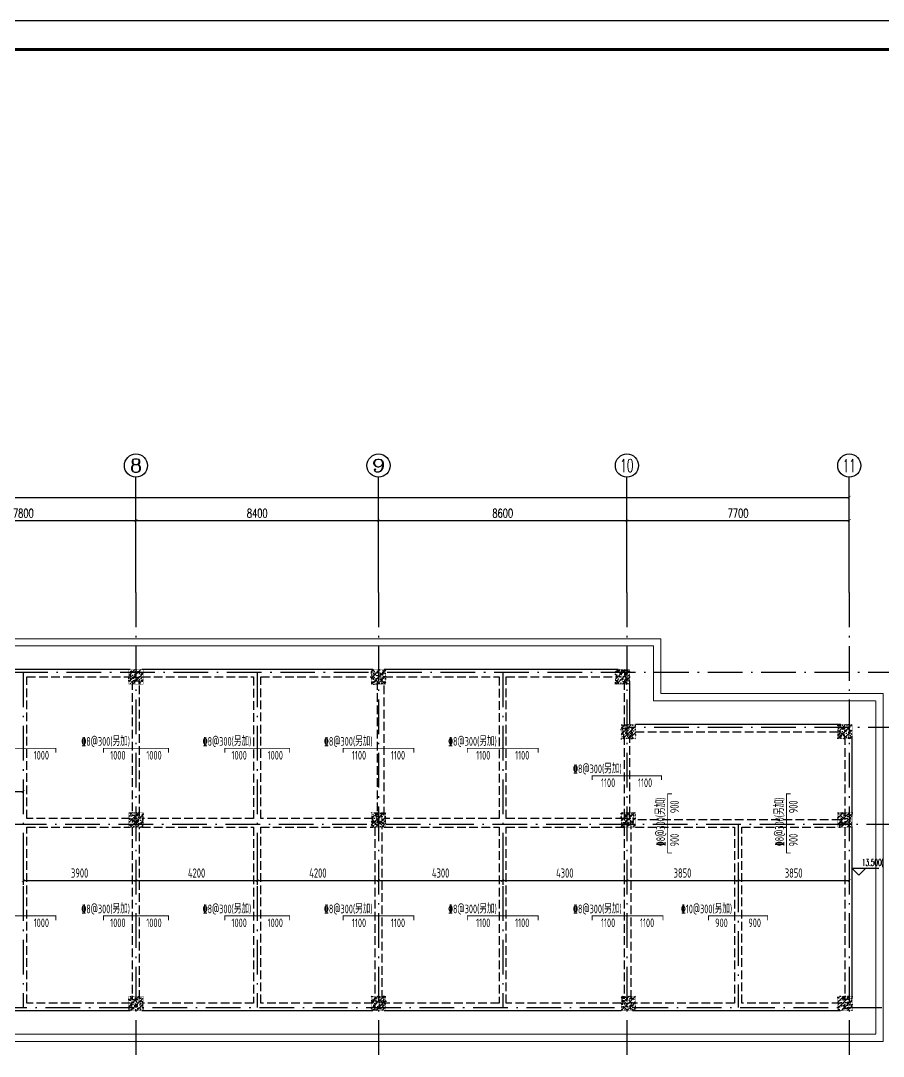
# Model space of a CAD drawing. Extents: x 169490 to 7584583, y -2399407 to 1374371.
# Drawn here: x 651206 to 681074, y 587249 to 623097 of the extents above; entities that cross this region are included whole.
import ezdxf
from ezdxf.enums import TextEntityAlignment as Align

# ---------------------------------------------------------------- set-up
doc = ezdxf.new("R2010")
doc.units = 0
doc.header["$LTSCALE"] = 100
for name, pattern in [('D3轴线点划线', [18.5, 12, -3, 0.5, -3]), ('DASH', [0.35, 0.25, -0.1]), ('H3普通虚线', [4.2, 3, -1.2])]:
    doc.linetypes.add(name, pattern=pattern)
doc.layers.get('0').update_dxf_attribs({"linetype": 'CONTINUOUS'})
doc.layers.get('DEFPOINTS').update_dxf_attribs({"linetype": 'CONTINUOUS'})
for name, color, linetype in [('AXIS', 3, 'CONTINUOUS'), ('AXIS_TEXT', 4, 'CONTINUOUS'), ('C-AXIS(轴号)', 3, 'CONTINUOUS'), ('C-AXIS-T(字)', 7, 'CONTINUOUS'), ('C-DOTE', 8, 'D3轴线点划线'), ('DIM_ELEV', 3, 'CONTINUOUS'), ('FSK_FREIN', 2, 'CONTINUOUS'), ('FSK_FTEXT', 4, 'CONTINUOUS'), ('S-BEAM-LINE1', 4, 'CONTINUOUS'), ('S-BEAM-LINE2', 4, 'H3普通虚线'), ('S-COLU-HATCH', 251, 'CONTINUOUS'), ('S-SLAB-DIM', 92, 'CONTINUOUS'), ('图框', 140, 'CONTINUOUS')]:
    doc.layers.add(name, color=color, linetype=linetype)
doc.layers.add('S-COLU-LINE1', color=6, linetype='CONTINUOUS', lineweight=18)
doc.layers.add('平面-看线', color=45, linetype='CONTINUOUS', lineweight=15)
doc.styles.add('_TCH_AXIS', font='COMPLEX', dxfattribs={"bigfont": 'GBCBIG'})
doc.styles.add('_TCH_DIM', font='SIMPLEX', dxfattribs={"bigfont": 'GBCBIG'})
doc.styles.add('_TCH_DIM_T3', font='SIMPLEX.shx', dxfattribs={"width": 0.705882, "bigfont": 'GBCBIG.shx'})
doc.styles.add('BW_Rein', font='Tssdeng.shx', dxfattribs={"width": 0.7, "bigfont": 'hztxt.shx'})
doc.styles.add('COMPLEX', font='COMPLEX')
doc.styles.add('TSSD_Dimension', font='Tssdeng.shx', dxfattribs={"width": 0.7, "bigfont": 'tssdchn.shx'})
doc.dimstyles.new('_TCH_ARCH&&100', dxfattribs={"dimtxt": 297.5, "dimasz": 100, "dimexe": 250, "dimexo": 300, "dimgap": 100, "dimtad": 1, "dimdec": 0, "dimzin": 0, "dimdsep": 46, "dimtxsty": '_TCH_DIM_T3', "dimblk": 'ARCHTICK', "dimcen": 0.09, "dimclrt": 7, "dimazin": 2, "dimtfac": 1, "dimtdec": 0, "dimtix": 1, "dimtmove": 2, "dimatfit": 3, "dimfxl": 1, "dimtolj": 1, "dimtzin": 0, "dimarcsym": 0})
doc.dimstyles.new('TSSD_100_100$0', dxfattribs={"dimtxt": 320, "dimasz": 100, "dimexe": 150, "dimexo": 150, "dimgap": 100, "dimtad": 1, "dimdec": 0, "dimzin": 0, "dimdsep": 46, "dimtxsty": 'TSSD_Dimension', "dimblk": 'ARCHTICK', "dimcen": 0, "dimclrt": 7, "dimadec": 1, "dimazin": 0, "dimtfac": 1, "dimtdec": 0, "dimtix": 1, "dimtmove": 2, "dimatfit": 3, "dimldrblk": '_TSDBK', "dimfxl": 1, "dimtolj": 1, "dimtzin": 0, "dimarcsym": 0})
pattern_1 = [(50, (-2e-06, 1e-05), (215.178055, -18.82564), [22.5, -247.5]), (355, (-2e-06, 1e-05), (-41.6254, 225.65764), [18, -198]), (100.4514, (17.93, -1.57), (173.552815, 206.831863), [19.122057, -210.342634]), (46.1842, (-2e-06, 60), (320.172315, -49.655704), [33.75, -371.25]), (96.6356, (26.68, 55.86), (280.39881, 292.23536), [28.68309, -315.5139]), (351.1842, (-2e-06, 60), (280.39858, 292.23558), [27, -297]), (21, (30, 45), (179.072116, -120.785667), [22.5, -247.5]), (326, (30, 45), (72.9946, 217.545014), [18, -198]), (71.4514, (44.92, 34.93), (252.06679, 96.75915), [19.122057, -210.342634]), (37.5, (-2e-06, 1e-05), (3.6479566, 99.868156), [0, -195.6, 0, -201, 0, -198.75]), (7.5, (-2e-06, 1e-05), (78.920861, 118.323514), [0, -114.6, 0, -191.1, 0, -75.75]), (327.5, (-66.9, 1e-05), (160.146731, -6.7664615), [0, -75, 0, -234, 0, -310.5]), (317.5, (-96.9, 1e-05), (174.95585, 30.031495), [0, -97.5, 0, -155.4, 0, -220.5]), (45, (-2e-06, 1e-05), (-106.066017, 106.066017), [])]

# ---------------------------------------------------------------- blocks, each defined once
blk = doc.blocks.new('_ARCHTICK')
at = {"const_width": 0.15}
blk.add_lwpolyline([(-0.5, -0.5), (0.5, 0.5)], dxfattribs=at)
blk = doc.blocks.new('*D1430')
at = {"layer": 'AXIS', "color": 0, "lineweight": -2, "transparency": 16777216}
for p, q in [((607996, 603598), (607996, 606848)), ((607996, 606598), (679896, 606598)), ((679896, 603598), (679896, 606848))]:
    blk.add_line(p, q, dxfattribs=at)
at = {"layer": 'DEFPOINTS', "color": 0, "transparency": 16777216}
for p in [(679896, 606598), (607996, 603298), (679896, 603298)]:
    blk.add_point(p, dxfattribs=at)
at = {"layer": 'AXIS', "color": 0, "lineweight": -2, "transparency": 16777216, "xscale": 100, "yscale": 100, "zscale": 100, "rotation": 180}
blk.add_blockref('_ARCHTICK', (607996, 606598), dxfattribs=at)
at = {"layer": 'AXIS', "color": 0, "lineweight": -2, "transparency": 16777216, "xscale": 100, "yscale": 100, "zscale": 100}
blk.add_blockref('_ARCHTICK', (679896, 606598), dxfattribs=at)
at = {"layer": 'AXIS', "color": 7, "transparency": 16777216, "insert": (643946, 606847), "char_height": 297.5, "attachment_point": 5, "style": '_TCH_DIM_T3'}
blk.add_mtext('\\A1;71900', dxfattribs=at)
blk = doc.blocks.new('*D1438')
at = {"layer": 'AXIS', "color": 0, "lineweight": -2, "transparency": 16777216}
for p, q in [((647396, 603598), (647396, 606048)), ((655196, 603598), (655196, 606048)), ((647396, 605798), (655196, 605798))]:
    blk.add_line(p, q, dxfattribs=at)
at = {"layer": 'DEFPOINTS', "color": 0, "transparency": 16777216}
for p in [(655196, 605798), (647396, 603298), (655196, 603298)]:
    blk.add_point(p, dxfattribs=at)
at = {"layer": 'AXIS', "color": 0, "lineweight": -2, "transparency": 16777216, "xscale": 100, "yscale": 100, "zscale": 100, "rotation": 180}
blk.add_blockref('_ARCHTICK', (647396, 605798), dxfattribs=at)
at = {"layer": 'AXIS', "color": 0, "lineweight": -2, "transparency": 16777216, "xscale": 100, "yscale": 100, "zscale": 100}
blk.add_blockref('_ARCHTICK', (655196, 605798), dxfattribs=at)
at = {"layer": 'AXIS', "color": 7, "transparency": 16777216, "insert": (651296, 606047), "char_height": 297.5, "attachment_point": 5, "style": '_TCH_DIM_T3'}
blk.add_mtext('\\A1;7800', dxfattribs=at)
blk = doc.blocks.new('*D1439')
at = {"layer": 'AXIS', "color": 0, "lineweight": -2, "transparency": 16777216}
for p, q in [((655196, 603598), (655196, 606048)), ((663596, 603598), (663596, 606048)), ((655196, 605798), (663596, 605798))]:
    blk.add_line(p, q, dxfattribs=at)
at = {"layer": 'DEFPOINTS', "color": 0, "transparency": 16777216}
for p in [(663596, 605798), (655196, 603298), (663596, 603298)]:
    blk.add_point(p, dxfattribs=at)
at = {"layer": 'AXIS', "color": 0, "lineweight": -2, "transparency": 16777216, "xscale": 100, "yscale": 100, "zscale": 100, "rotation": 180}
blk.add_blockref('_ARCHTICK', (655196, 605798), dxfattribs=at)
at = {"layer": 'AXIS', "color": 0, "lineweight": -2, "transparency": 16777216, "xscale": 100, "yscale": 100, "zscale": 100}
blk.add_blockref('_ARCHTICK', (663596, 605798), dxfattribs=at)
at = {"layer": 'AXIS', "color": 7, "transparency": 16777216, "insert": (659396, 606047), "char_height": 297.5, "attachment_point": 5, "style": '_TCH_DIM_T3'}
blk.add_mtext('\\A1;8400', dxfattribs=at)
blk = doc.blocks.new('*D1440')
at = {"layer": 'AXIS', "color": 0, "lineweight": -2, "transparency": 16777216}
for p, q in [((663596, 603598), (663596, 606048)), ((672196, 603598), (672196, 606048)), ((663596, 605798), (672196, 605798))]:
    blk.add_line(p, q, dxfattribs=at)
at = {"layer": 'DEFPOINTS', "color": 0, "transparency": 16777216}
for p in [(672196, 605798), (663596, 603298), (672196, 603298)]:
    blk.add_point(p, dxfattribs=at)
at = {"layer": 'AXIS', "color": 0, "lineweight": -2, "transparency": 16777216, "xscale": 100, "yscale": 100, "zscale": 100, "rotation": 180}
blk.add_blockref('_ARCHTICK', (663596, 605798), dxfattribs=at)
at = {"layer": 'AXIS', "color": 0, "lineweight": -2, "transparency": 16777216, "xscale": 100, "yscale": 100, "zscale": 100}
blk.add_blockref('_ARCHTICK', (672196, 605798), dxfattribs=at)
at = {"layer": 'AXIS', "color": 7, "transparency": 16777216, "insert": (667896, 606047), "char_height": 297.5, "attachment_point": 5, "style": '_TCH_DIM_T3'}
blk.add_mtext('\\A1;8600', dxfattribs=at)
blk = doc.blocks.new('*D1441')
at = {"layer": 'AXIS', "color": 0, "lineweight": -2, "transparency": 16777216}
for p, q in [((672196, 603598), (672196, 606048)), ((679896, 603598), (679896, 606048)), ((672196, 605798), (679896, 605798))]:
    blk.add_line(p, q, dxfattribs=at)
at = {"layer": 'DEFPOINTS', "color": 0, "transparency": 16777216}
for p in [(679896, 605798), (672196, 603298), (679896, 603298)]:
    blk.add_point(p, dxfattribs=at)
at = {"layer": 'AXIS', "color": 0, "lineweight": -2, "transparency": 16777216, "xscale": 100, "yscale": 100, "zscale": 100, "rotation": 180}
blk.add_blockref('_ARCHTICK', (672196, 605798), dxfattribs=at)
at = {"layer": 'AXIS', "color": 0, "lineweight": -2, "transparency": 16777216, "xscale": 100, "yscale": 100, "zscale": 100}
blk.add_blockref('_ARCHTICK', (679896, 605798), dxfattribs=at)
at = {"layer": 'AXIS', "color": 7, "transparency": 16777216, "insert": (676046, 606047), "char_height": 297.5, "attachment_point": 5, "style": '_TCH_DIM_T3'}
blk.add_mtext('\\A1;7700', dxfattribs=at)
blk = doc.blocks.new('_AXISO')
blk.add_circle((0, 0), 0.5)
at = {"layer": 'AXIS_TEXT', "style": 'COMPLEX', "width": 1.041667}
blk.add_attdef('A', text='', height=0.56, dxfattribs=at).set_placement((-0.25, -0.28), (0.25, -0.28), align=Align.FIT)
blk = doc.blocks.new('*D1463')
at = {"layer": 'DEFPOINTS', "color": 0, "ltscale": 10, "transparency": 16777216}
for p in [(676046, 594112), (679896, 594112), (679896, 593333)]:
    blk.add_point(p, dxfattribs=at)
at = {"layer": 'S-SLAB-DIM', "color": 0, "lineweight": -2, "ltscale": 10, "transparency": 16777216}
for p, q in [((676046, 593962), (676046, 593183)), ((679896, 593962), (679896, 593183)), ((676046, 593333), (679896, 593333))]:
    blk.add_line(p, q, dxfattribs=at)
at = {"layer": 'S-SLAB-DIM', "color": 0, "lineweight": -2, "ltscale": 10, "transparency": 16777216, "xscale": 100, "yscale": 100, "zscale": 100, "rotation": 180}
blk.add_blockref('_ARCHTICK', (676046, 593333), dxfattribs=at)
at = {"layer": 'S-SLAB-DIM', "color": 0, "lineweight": -2, "ltscale": 10, "transparency": 16777216, "xscale": 100, "yscale": 100, "zscale": 100}
blk.add_blockref('_ARCHTICK', (679896, 593333), dxfattribs=at)
at = {"layer": 'S-SLAB-DIM', "color": 7, "ltscale": 10, "transparency": 16777216, "insert": (677971, 593593), "char_height": 320, "attachment_point": 5, "style": 'TSSD_Dimension'}
blk.add_mtext('\\A1;3850', dxfattribs=at)
blk = doc.blocks.new('_TSDBK')
blk.add_line((-1, 0), (0, 0))
at = {"const_width": 0.5}
blk.add_lwpolyline([(-0.7, -0.7), (0.7, 0.7)], dxfattribs=at)
blk = doc.blocks.new('*D1464')
at = {"layer": 'DEFPOINTS', "color": 0, "ltscale": 10, "transparency": 16777216}
for p in [(672196, 594112), (676046, 594112), (676046, 593333)]:
    blk.add_point(p, dxfattribs=at)
at = {"layer": 'S-SLAB-DIM', "color": 0, "lineweight": -2, "ltscale": 10, "transparency": 16777216}
for p, q in [((672196, 593962), (672196, 593183)), ((676046, 593962), (676046, 593183)), ((672196, 593333), (676046, 593333))]:
    blk.add_line(p, q, dxfattribs=at)
at = {"layer": 'S-SLAB-DIM', "color": 0, "lineweight": -2, "ltscale": 10, "transparency": 16777216, "xscale": 100, "yscale": 100, "zscale": 100, "rotation": 180}
blk.add_blockref('_ARCHTICK', (672196, 593333), dxfattribs=at)
at = {"layer": 'S-SLAB-DIM', "color": 0, "lineweight": -2, "ltscale": 10, "transparency": 16777216, "xscale": 100, "yscale": 100, "zscale": 100}
blk.add_blockref('_ARCHTICK', (676046, 593333), dxfattribs=at)
at = {"layer": 'S-SLAB-DIM', "color": 7, "ltscale": 10, "transparency": 16777216, "insert": (674121, 593593), "char_height": 320, "attachment_point": 5, "style": 'TSSD_Dimension'}
blk.add_mtext('\\A1;3850', dxfattribs=at)
blk = doc.blocks.new('*D1465')
at = {"layer": 'DEFPOINTS', "color": 0, "ltscale": 10, "transparency": 16777216}
for p in [(667896, 594112), (672196, 594112), (672196, 593333)]:
    blk.add_point(p, dxfattribs=at)
at = {"layer": 'S-SLAB-DIM', "color": 0, "lineweight": -2, "ltscale": 10, "transparency": 16777216}
for p, q in [((667896, 593962), (667896, 593183)), ((672196, 593962), (672196, 593183)), ((667896, 593333), (672196, 593333))]:
    blk.add_line(p, q, dxfattribs=at)
at = {"layer": 'S-SLAB-DIM', "color": 0, "lineweight": -2, "ltscale": 10, "transparency": 16777216, "xscale": 100, "yscale": 100, "zscale": 100, "rotation": 180}
blk.add_blockref('_ARCHTICK', (667896, 593333), dxfattribs=at)
at = {"layer": 'S-SLAB-DIM', "color": 0, "lineweight": -2, "ltscale": 10, "transparency": 16777216, "xscale": 100, "yscale": 100, "zscale": 100}
blk.add_blockref('_ARCHTICK', (672196, 593333), dxfattribs=at)
at = {"layer": 'S-SLAB-DIM', "color": 7, "ltscale": 10, "transparency": 16777216, "insert": (670046, 593593), "char_height": 320, "attachment_point": 5, "style": 'TSSD_Dimension'}
blk.add_mtext('\\A1;4300', dxfattribs=at)
blk = doc.blocks.new('*D1466')
at = {"layer": 'DEFPOINTS', "color": 0, "ltscale": 10, "transparency": 16777216}
for p in [(663596, 594112), (667896, 594112), (667896, 593333)]:
    blk.add_point(p, dxfattribs=at)
at = {"layer": 'S-SLAB-DIM', "color": 0, "lineweight": -2, "ltscale": 10, "transparency": 16777216}
for p, q in [((663596, 593962), (663596, 593183)), ((667896, 593962), (667896, 593183)), ((663596, 593333), (667896, 593333))]:
    blk.add_line(p, q, dxfattribs=at)
at = {"layer": 'S-SLAB-DIM', "color": 0, "lineweight": -2, "ltscale": 10, "transparency": 16777216, "xscale": 100, "yscale": 100, "zscale": 100, "rotation": 180}
blk.add_blockref('_ARCHTICK', (663596, 593333), dxfattribs=at)
at = {"layer": 'S-SLAB-DIM', "color": 0, "lineweight": -2, "ltscale": 10, "transparency": 16777216, "xscale": 100, "yscale": 100, "zscale": 100}
blk.add_blockref('_ARCHTICK', (667896, 593333), dxfattribs=at)
at = {"layer": 'S-SLAB-DIM', "color": 7, "ltscale": 10, "transparency": 16777216, "insert": (665746, 593593), "char_height": 320, "attachment_point": 5, "style": 'TSSD_Dimension'}
blk.add_mtext('\\A1;4300', dxfattribs=at)
blk = doc.blocks.new('*D1467')
at = {"layer": 'DEFPOINTS', "color": 0, "ltscale": 10, "transparency": 16777216}
for p in [(659396, 594112), (663596, 594112), (663596, 593333)]:
    blk.add_point(p, dxfattribs=at)
at = {"layer": 'S-SLAB-DIM', "color": 0, "lineweight": -2, "ltscale": 10, "transparency": 16777216}
for p, q in [((659396, 593962), (659396, 593183)), ((663596, 593962), (663596, 593183)), ((659396, 593333), (663596, 593333))]:
    blk.add_line(p, q, dxfattribs=at)
at = {"layer": 'S-SLAB-DIM', "color": 0, "lineweight": -2, "ltscale": 10, "transparency": 16777216, "xscale": 100, "yscale": 100, "zscale": 100, "rotation": 180}
blk.add_blockref('_ARCHTICK', (659396, 593333), dxfattribs=at)
at = {"layer": 'S-SLAB-DIM', "color": 0, "lineweight": -2, "ltscale": 10, "transparency": 16777216, "xscale": 100, "yscale": 100, "zscale": 100}
blk.add_blockref('_ARCHTICK', (663596, 593333), dxfattribs=at)
at = {"layer": 'S-SLAB-DIM', "color": 7, "ltscale": 10, "transparency": 16777216, "insert": (661496, 593593), "char_height": 320, "attachment_point": 5, "style": 'TSSD_Dimension'}
blk.add_mtext('\\A1;4200', dxfattribs=at)
blk = doc.blocks.new('*D1468')
at = {"layer": 'DEFPOINTS', "color": 0, "ltscale": 10, "transparency": 16777216}
for p in [(655196, 594112), (659396, 594112), (659396, 593333)]:
    blk.add_point(p, dxfattribs=at)
at = {"layer": 'S-SLAB-DIM', "color": 0, "lineweight": -2, "ltscale": 10, "transparency": 16777216}
for p, q in [((655196, 593962), (655196, 593183)), ((659396, 593962), (659396, 593183)), ((655196, 593333), (659396, 593333))]:
    blk.add_line(p, q, dxfattribs=at)
at = {"layer": 'S-SLAB-DIM', "color": 0, "lineweight": -2, "ltscale": 10, "transparency": 16777216, "xscale": 100, "yscale": 100, "zscale": 100, "rotation": 180}
blk.add_blockref('_ARCHTICK', (655196, 593333), dxfattribs=at)
at = {"layer": 'S-SLAB-DIM', "color": 0, "lineweight": -2, "ltscale": 10, "transparency": 16777216, "xscale": 100, "yscale": 100, "zscale": 100}
blk.add_blockref('_ARCHTICK', (659396, 593333), dxfattribs=at)
at = {"layer": 'S-SLAB-DIM', "color": 7, "ltscale": 10, "transparency": 16777216, "insert": (657296, 593593), "char_height": 320, "attachment_point": 5, "style": 'TSSD_Dimension'}
blk.add_mtext('\\A1;4200', dxfattribs=at)
blk = doc.blocks.new('*D1469')
at = {"layer": 'DEFPOINTS', "color": 0, "ltscale": 10, "transparency": 16777216}
for p in [(651296, 594112), (655196, 594112), (655196, 593333)]:
    blk.add_point(p, dxfattribs=at)
at = {"layer": 'S-SLAB-DIM', "color": 0, "lineweight": -2, "ltscale": 10, "transparency": 16777216}
for p, q in [((651296, 593962), (651296, 593183)), ((655196, 593962), (655196, 593183)), ((651296, 593333), (655196, 593333))]:
    blk.add_line(p, q, dxfattribs=at)
at = {"layer": 'S-SLAB-DIM', "color": 0, "lineweight": -2, "ltscale": 10, "transparency": 16777216, "xscale": 100, "yscale": 100, "zscale": 100, "rotation": 180}
blk.add_blockref('_ARCHTICK', (651296, 593333), dxfattribs=at)
at = {"layer": 'S-SLAB-DIM', "color": 0, "lineweight": -2, "ltscale": 10, "transparency": 16777216, "xscale": 100, "yscale": 100, "zscale": 100}
blk.add_blockref('_ARCHTICK', (655196, 593333), dxfattribs=at)
at = {"layer": 'S-SLAB-DIM', "color": 7, "ltscale": 10, "transparency": 16777216, "insert": (653246, 593593), "char_height": 320, "attachment_point": 5, "style": 'TSSD_Dimension'}
blk.add_mtext('\\A1;3900', dxfattribs=at)
blk = doc.blocks.new('*D1478')
at = {"layer": 'DEFPOINTS', "color": 0, "ltscale": 10, "transparency": 16777216}
for p in [(649796, 596810), (651296, 596810), (651296, 596413)]:
    blk.add_point(p, dxfattribs=at)
at = {"layer": 'S-SLAB-DIM', "color": 0, "lineweight": -2, "ltscale": 10, "transparency": 16777216}
for p, q in [((649796, 596660), (649796, 596263)), ((651296, 596660), (651296, 596263)), ((649796, 596413), (651296, 596413))]:
    blk.add_line(p, q, dxfattribs=at)
at = {"layer": 'S-SLAB-DIM', "color": 0, "lineweight": -2, "ltscale": 10, "transparency": 16777216, "xscale": 100, "yscale": 100, "zscale": 100, "rotation": 180}
blk.add_blockref('_ARCHTICK', (649796, 596413), dxfattribs=at)
at = {"layer": 'S-SLAB-DIM', "color": 0, "lineweight": -2, "ltscale": 10, "transparency": 16777216, "xscale": 100, "yscale": 100, "zscale": 100}
blk.add_blockref('_ARCHTICK', (651296, 596413), dxfattribs=at)
at = {"layer": 'S-SLAB-DIM', "color": 7, "ltscale": 10, "transparency": 16777216, "insert": (650546, 596673), "char_height": 320, "attachment_point": 5, "style": 'TSSD_Dimension'}
blk.add_mtext('\\A1;1500', dxfattribs=at)

msp = doc.modelspace()

# ---------------------------------------------------------------- hatches: boundary and pattern name
at = {"layer": 'S-COLU-HATCH', "ltscale": 10}
h = msp.add_hatch(dxfattribs=at)
h.set_pattern_fill('ARMORED', color=256, scale=30)
h.set_pattern_definition(pattern_1)
h.paths.add_polyline_path([(654945.7, 600634.2), (655445.7, 600634.2), (655445.7, 600134.2), (654945.7, 600134.2)])
h = msp.add_hatch(dxfattribs=at)
h.set_pattern_fill('ARMORED', color=256, scale=30)
h.set_pattern_definition(pattern_1)
h.paths.add_polyline_path([(663345.7, 600634.2), (663845.7, 600634.2), (663845.7, 600134.2), (663345.7, 600134.2)])
h = msp.add_hatch(dxfattribs=at)
h.set_pattern_fill('ARMORED', color=256, scale=30)
h.set_pattern_definition(pattern_1)
h.paths.add_polyline_path([(671795.7, 600634.2), (672295.7, 600634.2), (672295.7, 600134.2), (671795.7, 600134.2)])
h = msp.add_hatch(dxfattribs=at)
h.set_pattern_fill('ARMORED', color=256, scale=30)
h.set_pattern_definition(pattern_1)
h.paths.add_polyline_path([(671995.7, 598734.2), (672495.7, 598734.2), (672495.7, 598234.2), (671995.7, 598234.2)])
h = msp.add_hatch(dxfattribs=at)
h.set_pattern_fill('ARMORED', color=256, scale=30)
h.set_pattern_definition(pattern_1)
h.paths.add_polyline_path([(679495.7, 598734.2), (679995.7, 598734.2), (679995.7, 598234.2), (679495.7, 598234.2)])
h = msp.add_hatch(dxfattribs=at)
h.set_pattern_fill('ARMORED', color=256, scale=30)
h.set_pattern_definition(pattern_1)
h.paths.add_polyline_path([(654945.7, 595684.2), (655445.7, 595684.2), (655445.7, 595184.2), (654945.7, 595184.2)])
h = msp.add_hatch(dxfattribs=at)
h.set_pattern_fill('ARMORED', color=256, scale=30)
h.set_pattern_definition(pattern_1)
h.paths.add_polyline_path([(663345.7, 595684.2), (663845.7, 595684.2), (663845.7, 595184.2), (663345.7, 595184.2)])
h = msp.add_hatch(dxfattribs=at)
h.set_pattern_fill('ARMORED', color=256, scale=30)
h.set_pattern_definition(pattern_1)
h.paths.add_polyline_path([(671995.7, 595684.2), (672495.7, 595684.2), (672495.7, 595184.2), (671995.7, 595184.2)])
h = msp.add_hatch(dxfattribs=at)
h.set_pattern_fill('ARMORED', color=256, scale=30)
h.set_pattern_definition(pattern_1)
h.paths.add_polyline_path([(679495.7, 595684.2), (679995.7, 595684.2), (679995.7, 595184.2), (679495.7, 595184.2)])
h = msp.add_hatch(dxfattribs=at)
h.set_pattern_fill('ARMORED', color=256, scale=30)
h.set_pattern_definition(pattern_1)
h.paths.add_polyline_path([(654945.7, 589334.2), (655445.7, 589334.2), (655445.7, 588834.2), (654945.7, 588834.2)])
h = msp.add_hatch(dxfattribs=at)
h.set_pattern_fill('ARMORED', color=256, scale=30)
h.set_pattern_definition(pattern_1)
h.paths.add_polyline_path([(663345.7, 589334.2), (663845.7, 589334.2), (663845.7, 588834.2), (663345.7, 588834.2)])
h = msp.add_hatch(dxfattribs=at)
h.set_pattern_fill('ARMORED', color=256, scale=30)
h.set_pattern_definition(pattern_1)
h.paths.add_polyline_path([(671995.7, 589334.2), (672495.7, 589334.2), (672495.7, 588834.2), (671995.7, 588834.2)])
h = msp.add_hatch(dxfattribs=at)
h.set_pattern_fill('ARMORED', color=256, scale=30)
h.set_pattern_definition(pattern_1)
h.paths.add_polyline_path([(679495.7, 589334.2), (679995.7, 589334.2), (679995.7, 588834.2), (679495.7, 588834.2)])

# ---------------------------------------------------------------- linework, layer by layer
at = {"ltscale": 10}
msp.add_lwpolyline([(690882.7, 622096.8), (596277.8, 622096.8), (596277.8, 564696.8), (690882.7, 564696.8)], close=True, dxfattribs=at)
at = {"layer": 'C-AXIS(轴号)'}
for p, q in [((655195.7, 603298.4), (655195.7, 607298.4)), ((663595.7, 603298.4), (663595.7, 607298.4)), ((672195.7, 603298.4), (672195.7, 607298.4)), ((679895.7, 603298.4), (679895.7, 607298.4))]:
    msp.add_line(p, q, dxfattribs=at)
at = {"layer": 'C-DOTE'}
for p, q in [((655195.7, 603298.4), (655195.7, 586734.4)), ((663595.7, 603298.4), (663595.7, 586734.4)), ((672195.7, 603298.4), (672195.7, 586734.4)), ((679895.7, 603298.4), (679895.7, 586734.4)), ((683595.7, 600534.2), (641995.7, 600534.2)), ((651295.7, 600534.2), (651295.7, 588934.2)), ((659395.7, 600534.2), (659395.7, 588934.2)), ((667895.7, 600534.2), (667895.7, 588934.2)), ((683595.7, 598634.2), (672195.7, 598634.2)), ((624995.7, 595284.2), (683595.7, 595284.2)), ((676045.7, 595284.2), (676045.7, 588934.2)), ((605819.4, 588934.2), (683595.7, 588934.2))]:
    msp.add_line(p, q, dxfattribs=at)
at = {"layer": 'DIM_ELEV'}
for p, q in [((680224.8, 593520.4), (679984.8, 593760.4)), ((679984.8, 593760.4), (680920.1, 593760.4)), ((680224.8, 593520.4), (680464.8, 593760.4))]:
    msp.add_line(p, q, dxfattribs=at)
at = {"layer": 'FSK_FREIN', "color": 1, "const_width": 30}
for points in [[(650170.7, 597759.3), (650170.7, 597909.3), (652420.7, 597909.3), (652420.7, 597759.3)], [(654070.7, 597759.3), (654070.7, 597909.3), (656320.7, 597909.3), (656320.7, 597759.3)], [(658270.7, 597759.3), (658270.7, 597909.3), (660520.7, 597909.3), (660520.7, 597759.3)], [(662370.7, 597759.3), (662370.7, 597909.3), (664820.7, 597909.3), (664820.7, 597759.3)], [(666670.7, 597759.3), (666670.7, 597909.3), (669120.7, 597909.3), (669120.7, 597759.3)], [(670995.7, 596809.3), (670995.7, 596959.3), (673395.4, 596959.3), (673395.4, 596809.3)], [(673755.8, 594284.2), (673605.8, 594284.2), (673605.8, 596334.2), (673755.8, 596334.2)], [(677869.3, 594284.2), (677719.3, 594284.2), (677719.3, 596334.2), (677869.3, 596334.2)], [(650170.7, 591959.3), (650170.7, 592109.3), (652420.7, 592109.3), (652420.7, 591959.3)], [(654070.7, 591959.3), (654070.7, 592109.3), (656320.7, 592109.3), (656320.7, 591959.3)], [(658270.7, 591959.3), (658270.7, 592109.3), (660520.7, 592109.3), (660520.7, 591959.3)], [(662370.7, 591959.3), (662370.7, 592109.3), (664820.7, 592109.3), (664820.7, 591959.3)], [(666670.7, 591959.3), (666670.7, 592109.3), (669120.7, 592109.3), (669120.7, 591959.3)], [(670995.7, 591959.3), (670995.7, 592109.3), (673445.7, 592109.3), (673445.7, 591959.3)], [(675020.7, 591959.3), (675020.7, 592109.3), (677070.7, 592109.3), (677070.7, 591959.3)]]:
    msp.add_lwpolyline(points, dxfattribs=at)
at = {"layer": 'S-BEAM-LINE1'}
for p, q in [((651295.7, 600634.2), (647645.7, 600634.2)), ((654995.7, 600634.2), (651295.7, 600634.2)), ((659395.7, 600634.2), (655395.7, 600634.2)), ((663395.7, 600634.2), (659395.7, 600634.2)), ((667895.7, 600634.2), (663795.7, 600634.2)), ((671895.7, 600634.2), (667895.7, 600634.2)), ((672295.7, 598734.2), (672295.7, 600234.2)), ((675015.7, 598734.2), (672495.7, 598734.2)), ((679595.7, 598734.2), (675015.7, 598734.2)), ((679995.7, 595584.2), (679995.7, 598334.2)), ((679995.7, 589234.2), (679995.7, 595184.2)), ((647645.7, 588834.2), (651295.7, 588834.2)), ((651295.7, 588834.2), (654995.7, 588834.2)), ((655395.7, 588834.2), (659395.7, 588834.2)), ((659395.7, 588834.2), (663395.7, 588834.2)), ((663795.7, 588834.2), (667895.7, 588834.2)), ((667895.7, 588834.2), (671995.7, 588834.2)), ((672395.7, 588834.2), (676045.7, 588834.2)), ((676045.7, 588834.2), (679595.7, 588834.2))]:
    msp.add_line(p, q, dxfattribs=at)
at = {"layer": 'S-BEAM-LINE2'}
for p, q in [((651420.7, 600384.2), (654995.7, 600384.2)), ((651420.7, 595484.2), (651420.7, 600384.2)), ((655070.7, 600234.2), (655070.7, 595584.2)), ((655320.7, 595584.2), (655320.7, 600234.2)), ((655395.7, 600384.2), (659270.7, 600384.2)), ((659270.7, 600384.2), (659270.7, 595484.2)), ((659520.7, 600384.2), (663395.7, 600384.2)), ((659520.7, 595484.2), (659520.7, 600384.2)), ((663545.7, 600234.2), (663545.7, 595584.2)), ((663795.7, 600384.2), (667770.7, 600384.2)), ((663795.7, 595584.2), (663795.7, 600234.2)), ((667770.7, 600384.2), (667770.7, 595484.2)), ((668020.7, 600384.2), (671895.7, 600384.2)), ((668020.7, 595484.2), (668020.7, 600384.2)), ((672095.7, 600234.2), (672095.7, 598734.2)), ((672095.7, 598334.2), (672095.7, 595584.2)), ((672295.7, 595584.2), (672295.7, 598334.2)), ((672495.7, 598484.2), (679595.7, 598484.2)), ((679745.7, 598334.2), (679745.7, 595584.2)), ((654995.7, 595484.2), (651420.7, 595484.2)), ((659270.7, 595484.2), (655395.7, 595484.2)), ((663395.7, 595484.2), (659520.7, 595484.2)), ((667770.7, 595484.2), (663795.7, 595484.2)), ((672095.7, 595484.2), (668020.7, 595484.2)), ((679595.7, 595434.2), (672495.7, 595434.2)), ((651420.7, 595184.2), (654995.7, 595184.2)), ((651420.7, 589084.2), (651420.7, 595184.2)), ((655070.7, 595184.2), (655070.7, 589234.2)), ((655320.7, 589234.2), (655320.7, 595184.2)), ((655395.7, 595184.2), (659270.7, 595184.2)), ((659270.7, 595184.2), (659270.7, 589084.2)), ((659520.7, 595184.2), (663395.7, 595184.2)), ((659520.7, 589084.2), (659520.7, 595184.2)), ((663470.7, 595184.2), (663470.7, 589234.2)), ((663720.7, 589234.2), (663720.7, 595184.2)), ((663795.7, 595184.2), (667770.7, 595184.2)), ((667770.7, 595184.2), (667770.7, 589084.2)), ((668020.7, 595184.2), (672095.7, 595184.2)), ((668020.7, 589084.2), (668020.7, 595184.2)), ((672095.7, 595184.2), (672095.7, 589234.2)), ((672345.7, 589234.2), (672345.7, 595184.2)), ((672495.7, 595184.2), (675015.7, 595184.2)), ((675015.7, 595184.2), (675920.7, 595184.2)), ((675920.7, 595184.2), (675920.7, 589084.2)), ((676170.7, 595184.2), (679595.7, 595184.2)), ((676170.7, 589084.2), (676170.7, 595184.2)), ((679745.7, 595184.2), (679745.7, 589234.2)), ((654995.7, 589084.2), (651420.7, 589084.2)), ((659270.7, 589084.2), (655395.7, 589084.2)), ((663395.7, 589084.2), (659520.7, 589084.2)), ((667770.7, 589084.2), (663795.7, 589084.2)), ((671995.7, 589084.2), (668020.7, 589084.2)), ((675920.7, 589084.2), (672395.7, 589084.2)), ((679595.7, 589084.2), (676170.7, 589084.2))]:
    msp.add_line(p, q, dxfattribs=at)
at = {"layer": 'S-COLU-LINE1', "color": 2, "const_width": 10}
for points in [[(654945.7, 600634.2), (655445.7, 600634.2), (655445.7, 600134.2), (654945.7, 600134.2)], [(663345.7, 600634.2), (663845.7, 600634.2), (663845.7, 600134.2), (663345.7, 600134.2)], [(671795.7, 600634.2), (672295.7, 600634.2), (672295.7, 600134.2), (671795.7, 600134.2)], [(671995.7, 598734.2), (672495.7, 598734.2), (672495.7, 598234.2), (671995.7, 598234.2)], [(679495.7, 598734.2), (679995.7, 598734.2), (679995.7, 598234.2), (679495.7, 598234.2)], [(654945.7, 595684.2), (655445.7, 595684.2), (655445.7, 595184.2), (654945.7, 595184.2)], [(663345.7, 595684.2), (663845.7, 595684.2), (663845.7, 595184.2), (663345.7, 595184.2)], [(671995.7, 595684.2), (672495.7, 595684.2), (672495.7, 595184.2), (671995.7, 595184.2)], [(679495.7, 595684.2), (679995.7, 595684.2), (679995.7, 595184.2), (679495.7, 595184.2)], [(654945.7, 589334.2), (655445.7, 589334.2), (655445.7, 588834.2), (654945.7, 588834.2)], [(663345.7, 589334.2), (663845.7, 589334.2), (663845.7, 588834.2), (663345.7, 588834.2)], [(671995.7, 589334.2), (672495.7, 589334.2), (672495.7, 588834.2), (671995.7, 588834.2)], [(679495.7, 589334.2), (679995.7, 589334.2), (679995.7, 588834.2), (679495.7, 588834.2)]]:
    msp.add_lwpolyline(points, close=True, dxfattribs=at)
at = {"layer": '图框'}
msp.add_lwpolyline([(593777.8, 563696.8), (698877.8, 563696.8), (698877.8, 623096.8), (593777.8, 623096.8)], close=True, dxfattribs=at)
at = {"layer": '图框', "const_width": 100}
msp.add_lwpolyline([(596277.8, 564696.8), (697877.8, 564696.8), (697877.8, 622096.8), (596277.8, 622096.8)], close=True, dxfattribs=at)
at = {"layer": '平面-看线'}
msp.add_lwpolyline([(606825.7, 603504.2), (643165.7, 603504.2), (643165.7, 601704.2), (673365.7, 601704.2), (673365.7, 599804.2), (681065.7, 599804.2), (681065.7, 587764.2), (606825.7, 587764.2)], close=True, dxfattribs=at)
at = {"layer": '平面-看线', "linetype": 'DASH', "ltscale": 0.8}
msp.add_lwpolyline([(607075.7, 603254.2), (642915.7, 603254.2), (642915.7, 601454.2), (673115.7, 601454.2), (673115.7, 599554.2), (680815.7, 599554.2), (680815.7, 588014.2), (607075.7, 588014.2)], close=True, dxfattribs=at)

# ---------------------------------------------------------------- block references
at = {"layer": 'C-AXIS(轴号)'}
ref = msp.add_blockref('_AXISO', (655195.7, 607698.4), dxfattribs=dict(at, xscale=800, yscale=800, zscale=800))
ref.add_attrib('A', '8', dxfattribs={"layer": 'C-AXIS-T(字)', "height": 452.5, "style": '_TCH_AXIS', "width": 1.5}).set_placement((654969.4, 607472.1), (655422, 607472.1), align=Align.FIT)
ref = msp.add_blockref('_AXISO', (663595.7, 607698.4), dxfattribs=dict(at, xscale=800, yscale=800, zscale=800))
ref.add_attrib('A', '9', dxfattribs={"layer": 'C-AXIS-T(字)', "height": 452.5, "style": '_TCH_AXIS', "width": 1.5}).set_placement((663369.4, 607472.1), (663822, 607472.1), align=Align.FIT)
ref = msp.add_blockref('_AXISO', (672195.7, 607698.4), dxfattribs=dict(at, xscale=800, yscale=800, zscale=800))
ref.add_attrib('A', '10', dxfattribs={"layer": 'C-AXIS-T(字)', "height": 452.55, "style": '_TCH_AXIS', "width": 0.724138}).set_placement((671969.4, 607472.1), (672422, 607472.1), align=Align.FIT)
ref = msp.add_blockref('_AXISO', (679895.7, 607698.4), dxfattribs=dict(at, xscale=800, yscale=800, zscale=800))
ref.add_attrib('A', '11', dxfattribs={"layer": 'C-AXIS-T(字)', "height": 452.55, "style": '_TCH_AXIS', "width": 0.875}).set_placement((679669.4, 607472.1), (680122, 607472.1), align=Align.FIT)

# ---------------------------------------------------------------- texts
at = {"layer": 'DIM_ELEV', "style": '_TCH_DIM', "width": 0.494118}
for s, p in [('13.500', (680336.1, 593840.5)), ('(', (681000.1, 593840.5))]:
    msp.add_text(s, height=238, dxfattribs=at).set_placement(p)
at = {"layer": 'FSK_FTEXT', "style": 'BW_Rein', "width": 0.65}
for s, p in [('%%1328@300(另加)', (654990.7, 597999.3)), ('%%1328@300(另加)', (659190.7, 597999.3)), ('%%1328@300(另加)', (663390.7, 597999.3)), ('%%1328@300(另加)', (667690.7, 597999.3)), ('%%1328@300(另加)', (672015.7, 597049.3)), ('%%1328@300(另加)', (654990.7, 592199.3)), ('%%1328@300(另加)', (659190.7, 592199.3)), ('%%1328@300(另加)', (663390.7, 592199.3)), ('%%1328@300(另加)', (667690.7, 592199.3)), ('%%1328@300(另加)', (672015.7, 592199.3)), ('%%13210@300(另加)', (675840.7, 592199.3))]:
    msp.add_text(s, height=300, dxfattribs=at).set_placement(p, align=Align.RIGHT)
for s, p in [('1000', (651920.7, 597819.3)), ('1000', (654570.7, 597819.3)), ('1000', (655820.7, 597819.3)), ('1000', (658770.7, 597819.3)), ('1000', (660020.7, 597819.3)), ('1100', (662920.7, 597819.3)), ('1100', (664270.7, 597819.3)), ('1100', (667220.7, 597819.3)), ('1100', (668570.7, 597819.3)), ('1100', (671545.7, 596869.3)), ('1100', (672826.1, 596869.3)), ('1000', (651920.7, 592019.3)), ('1000', (654570.7, 592019.3)), ('1000', (655820.7, 592019.3)), ('1000', (658770.7, 592019.3)), ('1000', (660020.7, 592019.3)), ('1100', (662920.7, 592019.3)), ('1100', (664270.7, 592019.3)), ('1100', (667220.7, 592019.3)), ('1100', (668570.7, 592019.3)), ('1100', (671545.7, 592019.3)), ('1100', (672895.7, 592019.3)), ('900', (675470.7, 592019.3)), ('900', (676620.7, 592019.3))]:
    msp.add_text(s, height=300, dxfattribs=at).set_placement(p, align=Align.TOP_CENTER)
for p in [(673515.8, 596205), (677629.3, 596205)]:
    msp.add_text('%%1328@300(另加)', height=300, rotation=89.99999, dxfattribs=at).set_placement(p, align=Align.RIGHT)
for p in [(673695.8, 595884.2), (677809.3, 595884.2), (673695.8, 594734.2), (677809.3, 594734.2)]:
    msp.add_text('900', height=300, rotation=89.99999, dxfattribs=at).set_placement(p, align=Align.TOP_CENTER)

# ---------------------------------------------------------------- dimensions: what is measured, and where the dimension line sits
at = {"layer": 'AXIS'}
for p1, p2, distance, picture, middle in [((607995.7, 603298.4), (679895.7, 603298.4), 3300, '*D1430', (643945.7, 606847.1)), ((647395.7, 603298.4), (655195.7, 603298.4), 2500, '*D1438', (651295.7, 606047.1)), ((655195.7, 603298.4), (663595.7, 603298.4), 2500, '*D1439', (659395.7, 606047.1)), ((663595.7, 603298.4), (672195.7, 603298.4), 2500, '*D1440', (667895.7, 606047.1)), ((672195.7, 603298.4), (679895.7, 603298.4), 2500, '*D1441', (676045.7, 606047.1))]:
    dim = msp.add_aligned_dim(p1=p1, p2=p2, distance=distance, dimstyle='_TCH_ARCH&&100', dxfattribs=at)
    dim.commit()
    dim.dimension.update_dxf_attribs({"geometry": picture, "text_midpoint": middle})
at = {"layer": 'S-SLAB-DIM', "ltscale": 10}
for base, p1, p2, picture, middle in [((651295.7, 596412.6), (649795.7, 596810.2), (651295.7, 596810.2), '*D1478', (650545.7, 596672.6)), ((655195.7, 593333), (651295.7, 594111.7), (655195.7, 594111.7), '*D1469', (653245.7, 593593)), ((659395.7, 593333), (655195.7, 594111.7), (659395.7, 594111.7), '*D1468', (657295.7, 593593)), ((663595.7, 593333), (659395.7, 594111.7), (663595.7, 594111.7), '*D1467', (661495.7, 593593)), ((667895.7, 593333), (663595.7, 594111.7), (667895.7, 594111.7), '*D1466', (665745.7, 593593)), ((672195.7, 593333), (667895.7, 594111.7), (672195.7, 594111.7), '*D1465', (670045.7, 593593)), ((676045.7, 593333), (672195.7, 594111.7), (676045.7, 594111.7), '*D1464', (674120.7, 593593)), ((679895.7, 593333), (676045.7, 594111.7), (679895.7, 594111.7), '*D1463', (677970.7, 593593))]:
    dim = msp.add_linear_dim(base=base, p1=p1, p2=p2, dimstyle='TSSD_100_100$0', dxfattribs=at)
    dim.commit()
    dim.dimension.update_dxf_attribs({"geometry": picture, "text_midpoint": middle})

doc.saveas('drawing.dxf')
